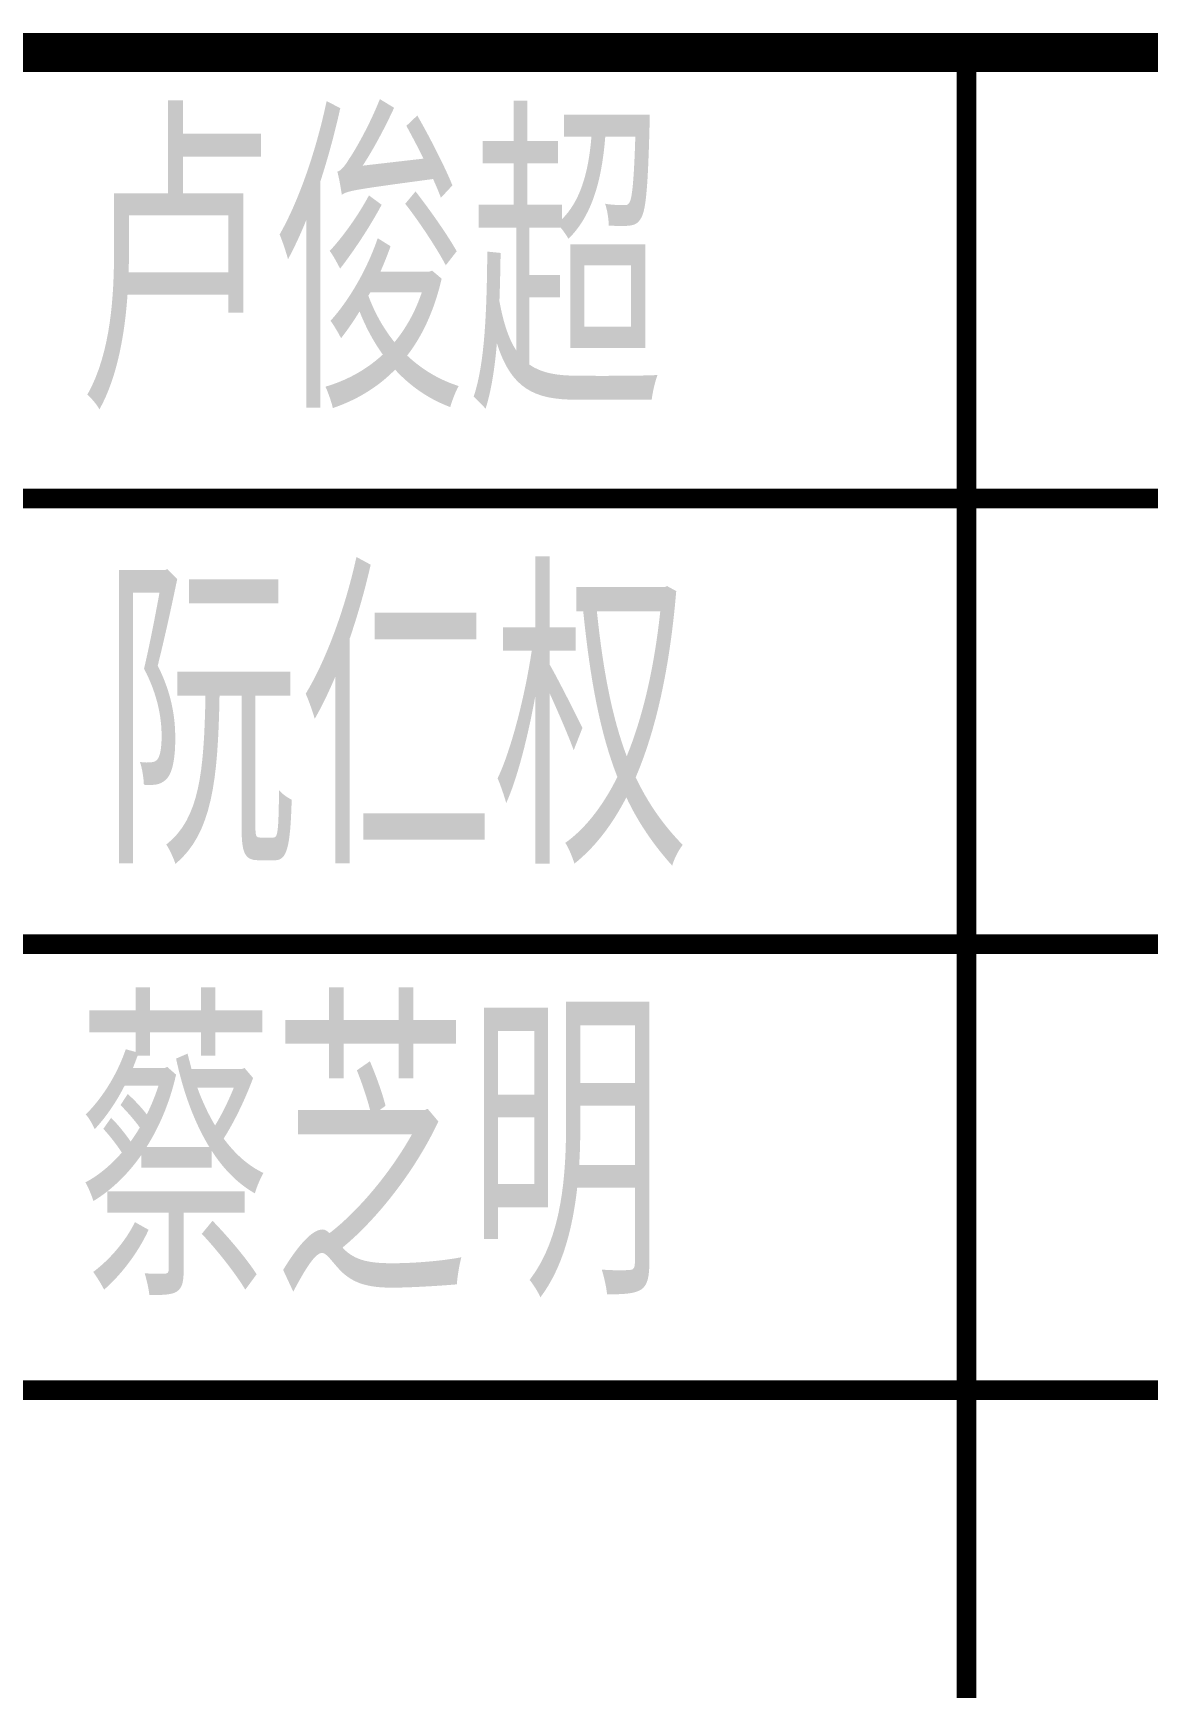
# Model space of a CAD drawing. Extents: x 3753737 to 4713801, y -857380 to 24339.
# Drawn here: x 4702071 to 4704072, y -796511 to -793542 of the extents above; entities that cross this region are included whole.
import ezdxf

# ---------------------------------------------------------------- set-up
doc = ezdxf.new("R2010")
doc.units = 0
doc.header["$LTSCALE"] = 1000
doc.header["$MEASUREMENT"] = 0
doc.layers.add('!!电气', color=1, linetype='CONTINUOUS')
doc.layers.add('图签文字', color=4, linetype='CONTINUOUS')
doc.layers.add('图框', color=147, linetype='CONTINUOUS', lineweight=20)
doc.styles.add('建筑图签-2', font='TXT.shx', dxfattribs={"width": 0.5, "bigfont": 'HZTXT.shx'})

# ---------------------------------------------------------------- blocks, each defined once
blk = doc.blocks.new('A$C40947EF6')
at = {"layer": '图框'}
for points, const_width in [([(7000, 12500), (0, 12500)], 70), ([(0, 12500), (7000, 12500)], 70), ([(4500, 6100), (4500, 12500)], 35), ([(0, 11700), (7000, 11700)], 35), ([(0, 10900), (7000, 10900)], 35), ([(0, 10100), (7000, 10100)], 35)]:
    blk.add_lwpolyline(points, dxfattribs=dict(at, const_width=const_width))
at = {"layer": '图签文字', "color": 1, "style": '建筑图签-2', "width": 0.7}
for s, p in [('卢俊超', (2906.2, 11861.5)), ('阮仁权', (2952, 11044.1)), ('蔡芝明', (2906.2, 10270.6))]:
    blk.add_text(s, height=500, dxfattribs=at).set_placement(p)

msp = doc.modelspace()

# ---------------------------------------------------------------- block references
at = {"layer": '!!电气'}
msp.add_blockref('A$C40947EF6', (4699246.2, -806076.8), dxfattribs=at)

doc.saveas('drawing.dxf')
